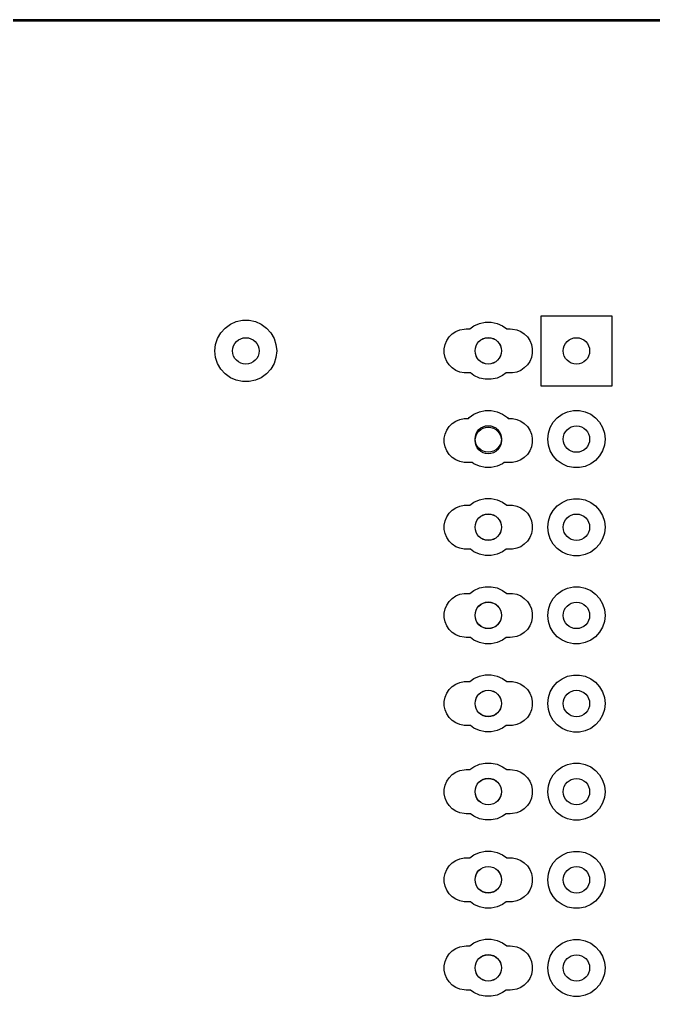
# Model space of a CAD drawing. Extents: x 118.1 to 188.6, y -116.2 to -61.6.
# Drawn here: x 136.35 to 154.62, y -89.72 to -61.57 of the extents above; entities that cross this region are included whole.
import ezdxf

# ---------------------------------------------------------------- set-up
doc = ezdxf.new("R2010")
doc.units = 0
doc.layers.add('BLACK', color=7, linetype='CONTINUOUS')

msp = doc.modelspace()

# ---------------------------------------------------------------- linework, layer by layer
at = {"layer": 'BLACK', "linetype": 'CONTINUOUS'}
for p, q in [((118.1075, -61.57), (188.5925, -61.57)), ((188.5675, -61.62), (118.1325, -61.62)), ((142.277643, -70.459344), (142.428, -70.350103)), ((142.428, -70.350103), (142.597784, -70.274511)), ((142.597784, -70.274511), (142.779574, -70.23587)), ((142.779574, -70.23587), (142.965426, -70.23587)), ((142.965426, -70.23587), (143.147216, -70.274511)), ((143.147216, -70.274511), (143.317, -70.350103)), ((143.317, -70.350103), (143.467357, -70.459344)), ((149.44725, -70.400096), (149.604906, -70.329903)), ((149.604906, -70.329903), (149.773712, -70.294022)), ((149.773712, -70.294022), (149.946288, -70.294022)), ((149.946288, -70.294022), (150.115094, -70.329903)), ((150.115094, -70.329903), (150.27275, -70.400096)), ((151.384, -72.136), (151.384, -70.104)), ((151.384, -70.104), (153.416, -70.104)), ((153.416, -70.104), (153.416, -72.136)), ((142.060358, -70.758411), (142.153284, -70.597459)), ((142.153284, -70.597459), (142.277643, -70.459344)), ((143.467357, -70.459344), (143.591716, -70.597459)), ((143.591716, -70.597459), (143.684642, -70.758411)), ((148.734138, -70.71716), (148.82216, -70.629138)), ((148.82216, -70.629138), (148.925663, -70.55998)), ((148.925663, -70.55998), (149.040669, -70.512343)), ((149.040669, -70.512343), (149.162759, -70.488058)), ((149.162759, -70.488058), (149.225, -70.485)), ((149.225, -70.485), (149.33039, -70.485)), ((149.33039, -70.485), (149.44725, -70.400096)), ((150.27275, -70.400096), (150.38961, -70.485)), ((150.38961, -70.485), (150.495, -70.485)), ((150.495, -70.485), (150.557241, -70.488058)), ((150.557241, -70.488058), (150.679331, -70.512343)), ((150.679331, -70.512343), (150.794337, -70.55998)), ((150.794337, -70.55998), (150.89784, -70.629138)), ((150.89784, -70.629138), (150.985862, -70.71716)), ((141.9835, -71.12), (142.002927, -70.935167)), ((142.002927, -70.935167), (142.060358, -70.758411)), ((143.684642, -70.758411), (143.742073, -70.935167)), ((143.742073, -70.935167), (143.7615, -71.12)), ((148.593058, -71.057759), (148.617343, -70.935669)), ((148.617343, -70.935669), (148.66498, -70.820663)), ((148.66498, -70.820663), (148.734138, -70.71716)), ((150.985862, -70.71716), (151.05502, -70.820663)), ((151.05502, -70.820663), (151.102657, -70.935669)), ((151.102657, -70.935669), (151.126942, -71.057759)), ((142.002927, -71.304833), (141.9835, -71.12)), ((143.7615, -71.12), (143.742073, -71.304833)), ((148.593058, -71.182241), (148.593058, -71.057759)), ((148.617343, -71.304331), (148.593058, -71.182241)), ((151.126942, -71.182241), (151.102657, -71.304331)), ((151.126942, -71.057759), (151.126942, -71.182241)), ((142.060358, -71.481589), (142.002927, -71.304833)), ((142.153284, -71.642541), (142.060358, -71.481589)), ((143.684642, -71.481589), (143.591716, -71.642541)), ((143.742073, -71.304833), (143.684642, -71.481589)), ((148.66498, -71.419337), (148.617343, -71.304331)), ((148.734138, -71.52284), (148.66498, -71.419337)), ((151.05502, -71.419337), (150.985862, -71.52284)), ((151.102657, -71.304331), (151.05502, -71.419337)), ((142.277643, -71.780656), (142.153284, -71.642541)), ((142.428, -71.889897), (142.277643, -71.780656)), ((143.467357, -71.780656), (143.317, -71.889897)), ((143.591716, -71.642541), (143.467357, -71.780656)), ((148.82216, -71.610862), (148.734138, -71.52284)), ((148.925663, -71.68002), (148.82216, -71.610862)), ((149.040669, -71.727657), (148.925663, -71.68002)), ((149.162759, -71.751942), (149.040669, -71.727657)), ((149.225, -71.755), (149.162759, -71.751942)), ((149.344154, -71.755), (149.225, -71.755)), ((149.44725, -71.829904), (149.344154, -71.755)), ((150.375846, -71.755), (150.27275, -71.829904)), ((150.495, -71.755), (150.375846, -71.755)), ((150.557241, -71.751942), (150.495, -71.755)), ((150.679331, -71.727657), (150.557241, -71.751942)), ((150.794337, -71.68002), (150.679331, -71.727657)), ((150.89784, -71.610862), (150.794337, -71.68002)), ((150.985862, -71.52284), (150.89784, -71.610862)), ((142.597784, -71.965489), (142.428, -71.889897)), ((142.779574, -72.00413), (142.597784, -71.965489)), ((142.965426, -72.00413), (142.779574, -72.00413)), ((143.147216, -71.965489), (142.965426, -72.00413)), ((143.317, -71.889897), (143.147216, -71.965489)), ((149.604906, -71.900097), (149.44725, -71.829904)), ((149.773712, -71.935978), (149.604906, -71.900097)), ((149.946288, -71.935978), (149.773712, -71.935978)), ((150.115094, -71.900097), (149.946288, -71.935978)), ((150.27275, -71.829904), (150.115094, -71.900097)), ((153.416, -72.136), (151.384, -72.136)), ((149.44725, -72.940096), (149.604906, -72.869903)), ((149.604906, -72.869903), (149.773712, -72.834022)), ((149.773712, -72.834022), (149.946288, -72.834022)), ((149.946288, -72.834022), (150.115094, -72.869903)), ((150.115094, -72.869903), (150.27275, -72.940096)), ((151.98725, -72.945096), (152.144906, -72.874903)), ((152.144906, -72.874903), (152.313712, -72.839022)), ((152.313712, -72.839022), (152.486288, -72.839022)), ((152.486288, -72.839022), (152.655094, -72.874903)), ((152.655094, -72.874903), (152.81275, -72.945096)), ((148.82216, -73.209138), (148.925663, -73.13998)), ((148.925663, -73.13998), (149.040669, -73.092343)), ((149.040669, -73.092343), (149.162759, -73.068058)), ((149.162759, -73.068058), (149.225, -73.065)), ((149.225, -73.065), (149.286504, -73.065)), ((149.286504, -73.065), (149.307633, -73.041534)), ((149.307633, -73.041534), (149.44725, -72.940096)), ((150.27275, -72.940096), (150.412367, -73.041534)), ((150.412367, -73.041534), (150.433496, -73.065)), ((150.433496, -73.065), (150.495, -73.065)), ((150.495, -73.065), (150.557241, -73.068058)), ((150.557241, -73.068058), (150.679331, -73.092343)), ((150.679331, -73.092343), (150.794337, -73.13998)), ((150.794337, -73.13998), (150.89784, -73.209138)), ((151.645868, -73.324239), (151.732156, -73.174783)), ((151.732156, -73.174783), (151.847633, -73.046534)), ((151.847633, -73.046534), (151.98725, -72.945096)), ((152.81275, -72.945096), (152.952367, -73.046534)), ((152.952367, -73.046534), (153.067844, -73.174783)), ((153.067844, -73.174783), (153.154132, -73.324239)), ((148.617343, -73.515669), (148.66498, -73.400663)), ((148.66498, -73.400663), (148.734138, -73.29716)), ((148.734138, -73.29716), (148.82216, -73.209138)), ((150.89784, -73.209138), (150.985862, -73.29716)), ((150.985862, -73.29716), (151.05502, -73.400663)), ((151.05502, -73.400663), (151.102657, -73.515669)), ((151.592539, -73.488369), (151.645868, -73.324239)), ((153.154132, -73.324239), (153.207461, -73.488369)), ((148.593058, -73.637759), (148.617343, -73.515669)), ((148.593058, -73.762241), (148.593058, -73.637759)), ((151.102657, -73.515669), (151.126942, -73.637759)), ((151.126942, -73.637759), (151.126942, -73.762241)), ((151.5745, -73.66), (151.592539, -73.488369)), ((151.592539, -73.831631), (151.5745, -73.66)), ((153.207461, -73.488369), (153.2255, -73.66)), ((153.2255, -73.66), (153.207461, -73.831631)), ((148.617343, -73.884331), (148.593058, -73.762241)), ((148.66498, -73.999337), (148.617343, -73.884331)), ((148.734138, -74.10284), (148.66498, -73.999337)), ((151.05502, -73.999337), (150.985862, -74.10284)), ((151.102657, -73.884331), (151.05502, -73.999337)), ((151.126942, -73.762241), (151.102657, -73.884331)), ((151.645868, -73.995761), (151.592539, -73.831631)), ((151.732156, -74.145217), (151.645868, -73.995761)), ((153.154132, -73.995761), (153.067844, -74.145217)), ((153.207461, -73.831631), (153.154132, -73.995761)), ((148.82216, -74.190862), (148.734138, -74.10284)), ((148.925663, -74.26002), (148.82216, -74.190862)), ((149.040669, -74.307657), (148.925663, -74.26002)), ((149.162759, -74.331942), (149.040669, -74.307657)), ((150.679331, -74.307657), (150.557241, -74.331942)), ((150.794337, -74.26002), (150.679331, -74.307657)), ((150.89784, -74.190862), (150.794337, -74.26002)), ((150.985862, -74.10284), (150.89784, -74.190862)), ((151.847633, -74.273466), (151.732156, -74.145217)), ((151.98725, -74.374904), (151.847633, -74.273466)), ((152.952367, -74.273466), (152.81275, -74.374904)), ((153.067844, -74.145217), (152.952367, -74.273466)), ((149.225, -74.335), (149.162759, -74.331942)), ((149.399209, -74.335), (149.225, -74.335)), ((149.44725, -74.369904), (149.399209, -74.335)), ((149.604906, -74.440097), (149.44725, -74.369904)), ((149.773712, -74.475978), (149.604906, -74.440097)), ((149.946288, -74.475978), (149.773712, -74.475978)), ((150.115094, -74.440097), (149.946288, -74.475978)), ((150.27275, -74.369904), (150.115094, -74.440097)), ((150.320791, -74.335), (150.27275, -74.369904)), ((150.495, -74.335), (150.320791, -74.335)), ((150.557241, -74.331942), (150.495, -74.335)), ((152.144906, -74.445097), (151.98725, -74.374904)), ((152.313712, -74.480978), (152.144906, -74.445097)), ((152.486288, -74.480978), (152.313712, -74.480978)), ((152.655094, -74.445097), (152.486288, -74.480978)), ((152.81275, -74.374904), (152.655094, -74.445097)), ((149.44725, -75.480096), (149.604906, -75.409903)), ((149.604906, -75.409903), (149.773712, -75.374022)), ((149.773712, -75.374022), (149.946288, -75.374022)), ((149.946288, -75.374022), (150.115094, -75.409903)), ((150.115094, -75.409903), (150.27275, -75.480096)), ((151.98725, -75.485096), (152.144906, -75.414903)), ((152.144906, -75.414903), (152.313712, -75.379022)), ((152.313712, -75.379022), (152.486288, -75.379022)), ((152.486288, -75.379022), (152.655094, -75.414903)), ((152.655094, -75.414903), (152.81275, -75.485096)), ((148.734138, -75.79716), (148.82216, -75.709138)), ((148.82216, -75.709138), (148.925663, -75.63998)), ((148.925663, -75.63998), (149.040669, -75.592343)), ((149.040669, -75.592343), (149.162759, -75.568058)), ((149.162759, -75.568058), (149.225, -75.565)), ((149.225, -75.565), (149.33039, -75.565)), ((149.33039, -75.565), (149.44725, -75.480096)), ((150.27275, -75.480096), (150.38961, -75.565)), ((150.38961, -75.565), (150.495, -75.565)), ((150.495, -75.565), (150.557241, -75.568058)), ((150.557241, -75.568058), (150.679331, -75.592343)), ((150.679331, -75.592343), (150.794337, -75.63998)), ((150.794337, -75.63998), (150.89784, -75.709138)), ((150.89784, -75.709138), (150.985862, -75.79716)), ((151.645868, -75.864239), (151.732156, -75.714783)), ((151.732156, -75.714783), (151.847633, -75.586534)), ((151.847633, -75.586534), (151.98725, -75.485096)), ((152.81275, -75.485096), (152.952367, -75.586534)), ((152.952367, -75.586534), (153.067844, -75.714783)), ((153.067844, -75.714783), (153.154132, -75.864239)), ((148.617343, -76.015669), (148.66498, -75.900663)), ((148.66498, -75.900663), (148.734138, -75.79716)), ((150.985862, -75.79716), (151.05502, -75.900663)), ((151.05502, -75.900663), (151.102657, -76.015669)), ((151.592539, -76.028369), (151.645868, -75.864239)), ((153.154132, -75.864239), (153.207461, -76.028369)), ((148.593058, -76.137759), (148.617343, -76.015669)), ((148.593058, -76.262241), (148.593058, -76.137759)), ((148.617343, -76.384331), (148.593058, -76.262241)), ((151.102657, -76.015669), (151.126942, -76.137759)), ((151.126942, -76.262241), (151.102657, -76.384331)), ((151.126942, -76.137759), (151.126942, -76.262241)), ((151.5745, -76.2), (151.592539, -76.028369)), ((151.592539, -76.371631), (151.5745, -76.2)), ((153.207461, -76.028369), (153.2255, -76.2)), ((153.2255, -76.2), (153.207461, -76.371631)), ((148.66498, -76.499337), (148.617343, -76.384331)), ((148.734138, -76.60284), (148.66498, -76.499337)), ((151.05502, -76.499337), (150.985862, -76.60284)), ((151.102657, -76.384331), (151.05502, -76.499337)), ((151.645868, -76.535761), (151.592539, -76.371631)), ((151.732156, -76.685217), (151.645868, -76.535761)), ((153.154132, -76.535761), (153.067844, -76.685217)), ((153.207461, -76.371631), (153.154132, -76.535761)), ((148.82216, -76.690862), (148.734138, -76.60284)), ((148.925663, -76.76002), (148.82216, -76.690862)), ((149.040669, -76.807657), (148.925663, -76.76002)), ((149.162759, -76.831942), (149.040669, -76.807657)), ((149.225, -76.835), (149.162759, -76.831942)), ((149.344154, -76.835), (149.225, -76.835)), ((149.44725, -76.909904), (149.344154, -76.835)), ((150.375846, -76.835), (150.27275, -76.909904)), ((150.495, -76.835), (150.375846, -76.835)), ((150.557241, -76.831942), (150.495, -76.835)), ((150.679331, -76.807657), (150.557241, -76.831942)), ((150.794337, -76.76002), (150.679331, -76.807657)), ((150.89784, -76.690862), (150.794337, -76.76002)), ((150.985862, -76.60284), (150.89784, -76.690862)), ((151.847633, -76.813466), (151.732156, -76.685217)), ((151.98725, -76.914904), (151.847633, -76.813466)), ((152.952367, -76.813466), (152.81275, -76.914904)), ((153.067844, -76.685217), (152.952367, -76.813466)), ((149.604906, -76.980097), (149.44725, -76.909904)), ((149.773712, -77.015978), (149.604906, -76.980097)), ((149.946288, -77.015978), (149.773712, -77.015978)), ((150.115094, -76.980097), (149.946288, -77.015978)), ((150.27275, -76.909904), (150.115094, -76.980097)), ((152.144906, -76.985097), (151.98725, -76.914904)), ((152.313712, -77.020978), (152.144906, -76.985097)), ((152.486288, -77.020978), (152.313712, -77.020978)), ((152.655094, -76.985097), (152.486288, -77.020978)), ((152.81275, -76.914904), (152.655094, -76.985097)), ((149.44725, -78.020096), (149.604906, -77.949903)), ((149.604906, -77.949903), (149.773712, -77.914022)), ((149.773712, -77.914022), (149.946288, -77.914022)), ((149.946288, -77.914022), (150.115094, -77.949903)), ((150.115094, -77.949903), (150.27275, -78.020096)), ((151.98725, -78.025096), (152.144906, -77.954903)), ((152.144906, -77.954903), (152.313712, -77.919022)), ((152.313712, -77.919022), (152.486288, -77.919022)), ((152.486288, -77.919022), (152.655094, -77.954903)), ((152.655094, -77.954903), (152.81275, -78.025096)), ((148.734138, -78.33716), (148.82216, -78.249138)), ((148.82216, -78.249138), (148.925663, -78.17998)), ((148.925663, -78.17998), (149.040669, -78.132343)), ((149.040669, -78.132343), (149.162759, -78.108058)), ((149.162759, -78.108058), (149.225, -78.105)), ((149.225, -78.105), (149.33039, -78.105)), ((149.33039, -78.105), (149.44725, -78.020096)), ((150.27275, -78.020096), (150.38961, -78.105)), ((150.38961, -78.105), (150.495, -78.105)), ((150.495, -78.105), (150.557241, -78.108058)), ((150.557241, -78.108058), (150.679331, -78.132343)), ((150.679331, -78.132343), (150.794337, -78.17998)), ((150.794337, -78.17998), (150.89784, -78.249138)), ((150.89784, -78.249138), (150.985862, -78.33716)), ((151.645868, -78.404239), (151.732156, -78.254783)), ((151.732156, -78.254783), (151.847633, -78.126534)), ((151.847633, -78.126534), (151.98725, -78.025096)), ((152.81275, -78.025096), (152.952367, -78.126534)), ((152.952367, -78.126534), (153.067844, -78.254783)), ((153.067844, -78.254783), (153.154132, -78.404239)), ((148.617343, -78.555669), (148.66498, -78.440663)), ((148.66498, -78.440663), (148.734138, -78.33716)), ((150.985862, -78.33716), (151.05502, -78.440663)), ((151.05502, -78.440663), (151.102657, -78.555669)), ((151.592539, -78.568369), (151.645868, -78.404239)), ((153.154132, -78.404239), (153.207461, -78.568369)), ((148.593058, -78.677759), (148.617343, -78.555669)), ((148.593058, -78.802241), (148.593058, -78.677759)), ((148.617343, -78.924331), (148.593058, -78.802241)), ((151.102657, -78.555669), (151.126942, -78.677759)), ((151.126942, -78.802241), (151.102657, -78.924331)), ((151.126942, -78.677759), (151.126942, -78.802241)), ((151.5745, -78.74), (151.592539, -78.568369)), ((151.592539, -78.911631), (151.5745, -78.74)), ((153.207461, -78.568369), (153.2255, -78.74)), ((153.2255, -78.74), (153.207461, -78.911631)), ((148.66498, -79.039337), (148.617343, -78.924331)), ((148.734138, -79.14284), (148.66498, -79.039337)), ((151.05502, -79.039337), (150.985862, -79.14284)), ((151.102657, -78.924331), (151.05502, -79.039337)), ((151.645868, -79.075761), (151.592539, -78.911631)), ((151.732156, -79.225217), (151.645868, -79.075761)), ((153.154132, -79.075761), (153.067844, -79.225217)), ((153.207461, -78.911631), (153.154132, -79.075761)), ((148.82216, -79.230862), (148.734138, -79.14284)), ((148.925663, -79.30002), (148.82216, -79.230862)), ((149.040669, -79.347657), (148.925663, -79.30002)), ((149.162759, -79.371942), (149.040669, -79.347657)), ((149.225, -79.375), (149.162759, -79.371942)), ((149.344154, -79.375), (149.225, -79.375)), ((149.44725, -79.449904), (149.344154, -79.375)), ((150.375846, -79.375), (150.27275, -79.449904)), ((150.495, -79.375), (150.375846, -79.375)), ((150.557241, -79.371942), (150.495, -79.375)), ((150.679331, -79.347657), (150.557241, -79.371942)), ((150.794337, -79.30002), (150.679331, -79.347657)), ((150.89784, -79.230862), (150.794337, -79.30002)), ((150.985862, -79.14284), (150.89784, -79.230862)), ((151.847633, -79.353466), (151.732156, -79.225217)), ((151.98725, -79.454904), (151.847633, -79.353466)), ((152.952367, -79.353466), (152.81275, -79.454904)), ((153.067844, -79.225217), (152.952367, -79.353466)), ((149.604906, -79.520097), (149.44725, -79.449904)), ((149.773712, -79.555978), (149.604906, -79.520097)), ((149.946288, -79.555978), (149.773712, -79.555978)), ((150.115094, -79.520097), (149.946288, -79.555978)), ((150.27275, -79.449904), (150.115094, -79.520097)), ((152.144906, -79.525097), (151.98725, -79.454904)), ((152.313712, -79.560978), (152.144906, -79.525097)), ((152.486288, -79.560978), (152.313712, -79.560978)), ((152.655094, -79.525097), (152.486288, -79.560978)), ((152.81275, -79.454904), (152.655094, -79.525097)), ((149.44725, -80.560096), (149.604906, -80.489903)), ((149.604906, -80.489903), (149.773712, -80.454022)), ((149.773712, -80.454022), (149.946288, -80.454022)), ((149.946288, -80.454022), (150.115094, -80.489903)), ((150.115094, -80.489903), (150.27275, -80.560096)), ((151.98725, -80.565096), (152.144906, -80.494903)), ((152.144906, -80.494903), (152.313712, -80.459022)), ((152.313712, -80.459022), (152.486288, -80.459022)), ((152.486288, -80.459022), (152.655094, -80.494903)), ((152.655094, -80.494903), (152.81275, -80.565096)), ((148.734138, -80.87716), (148.82216, -80.789138)), ((148.82216, -80.789138), (148.925663, -80.71998)), ((148.925663, -80.71998), (149.040669, -80.672343)), ((149.040669, -80.672343), (149.162759, -80.648058)), ((149.162759, -80.648058), (149.225, -80.645)), ((149.225, -80.645), (149.33039, -80.645)), ((149.33039, -80.645), (149.44725, -80.560096)), ((150.27275, -80.560096), (150.38961, -80.645)), ((150.38961, -80.645), (150.495, -80.645)), ((150.495, -80.645), (150.557241, -80.648058)), ((150.557241, -80.648058), (150.679331, -80.672343)), ((150.679331, -80.672343), (150.794337, -80.71998)), ((150.794337, -80.71998), (150.89784, -80.789138)), ((150.89784, -80.789138), (150.985862, -80.87716)), ((151.732156, -80.794783), (151.847633, -80.666534)), ((151.847633, -80.666534), (151.98725, -80.565096)), ((152.81275, -80.565096), (152.952367, -80.666534)), ((152.952367, -80.666534), (153.067844, -80.794783)), ((148.617343, -81.095669), (148.66498, -80.980663)), ((148.66498, -80.980663), (148.734138, -80.87716)), ((150.985862, -80.87716), (151.05502, -80.980663)), ((151.05502, -80.980663), (151.102657, -81.095669)), ((151.592539, -81.108369), (151.645868, -80.944239)), ((151.645868, -80.944239), (151.732156, -80.794783)), ((153.067844, -80.794783), (153.154132, -80.944239)), ((153.154132, -80.944239), (153.207461, -81.108369)), ((148.593058, -81.217759), (148.617343, -81.095669)), ((148.593058, -81.342241), (148.593058, -81.217759)), ((148.617343, -81.464331), (148.593058, -81.342241)), ((151.102657, -81.095669), (151.126942, -81.217759)), ((151.126942, -81.342241), (151.102657, -81.464331)), ((151.126942, -81.217759), (151.126942, -81.342241)), ((151.5745, -81.28), (151.592539, -81.108369)), ((151.592539, -81.451631), (151.5745, -81.28)), ((153.207461, -81.108369), (153.2255, -81.28)), ((153.2255, -81.28), (153.207461, -81.451631)), ((148.66498, -81.579337), (148.617343, -81.464331)), ((148.734138, -81.68284), (148.66498, -81.579337)), ((151.05502, -81.579337), (150.985862, -81.68284)), ((151.102657, -81.464331), (151.05502, -81.579337)), ((151.645868, -81.615761), (151.592539, -81.451631)), ((151.732156, -81.765217), (151.645868, -81.615761)), ((153.154132, -81.615761), (153.067844, -81.765217)), ((153.207461, -81.451631), (153.154132, -81.615761)), ((148.82216, -81.770862), (148.734138, -81.68284)), ((148.925663, -81.84002), (148.82216, -81.770862)), ((149.040669, -81.887657), (148.925663, -81.84002)), ((149.162759, -81.911942), (149.040669, -81.887657)), ((149.225, -81.915), (149.162759, -81.911942)), ((149.344154, -81.915), (149.225, -81.915)), ((149.44725, -81.989904), (149.344154, -81.915)), ((150.375846, -81.915), (150.27275, -81.989904)), ((150.495, -81.915), (150.375846, -81.915)), ((150.557241, -81.911942), (150.495, -81.915)), ((150.679331, -81.887657), (150.557241, -81.911942)), ((150.794337, -81.84002), (150.679331, -81.887657)), ((150.89784, -81.770862), (150.794337, -81.84002)), ((150.985862, -81.68284), (150.89784, -81.770862)), ((151.847633, -81.893466), (151.732156, -81.765217)), ((151.98725, -81.994904), (151.847633, -81.893466)), ((152.952367, -81.893466), (152.81275, -81.994904)), ((153.067844, -81.765217), (152.952367, -81.893466)), ((149.604906, -82.060097), (149.44725, -81.989904)), ((149.773712, -82.095978), (149.604906, -82.060097)), ((149.946288, -82.095978), (149.773712, -82.095978)), ((150.115094, -82.060097), (149.946288, -82.095978)), ((150.27275, -81.989904), (150.115094, -82.060097)), ((152.144906, -82.065097), (151.98725, -81.994904)), ((152.313712, -82.100978), (152.144906, -82.065097)), ((152.486288, -82.100978), (152.313712, -82.100978)), ((152.655094, -82.065097), (152.486288, -82.100978)), ((152.81275, -81.994904), (152.655094, -82.065097)), ((149.44725, -83.100096), (149.604906, -83.029903)), ((149.604906, -83.029903), (149.773712, -82.994022)), ((149.773712, -82.994022), (149.946288, -82.994022)), ((149.946288, -82.994022), (150.115094, -83.029903)), ((150.115094, -83.029903), (150.27275, -83.100096)), ((151.98725, -83.105096), (152.144906, -83.034903)), ((152.144906, -83.034903), (152.313712, -82.999022)), ((152.313712, -82.999022), (152.486288, -82.999022)), ((152.486288, -82.999022), (152.655094, -83.034903)), ((152.655094, -83.034903), (152.81275, -83.105096)), ((148.82216, -83.329138), (148.925663, -83.25998)), ((148.925663, -83.25998), (149.040669, -83.212343)), ((149.040669, -83.212343), (149.162759, -83.188058)), ((149.162759, -83.188058), (149.225, -83.185)), ((149.225, -83.185), (149.33039, -83.185)), ((149.33039, -83.185), (149.44725, -83.100096)), ((150.27275, -83.100096), (150.38961, -83.185)), ((150.38961, -83.185), (150.495, -83.185)), ((150.495, -83.185), (150.557241, -83.188058)), ((150.557241, -83.188058), (150.679331, -83.212343)), ((150.679331, -83.212343), (150.794337, -83.25998)), ((150.794337, -83.25998), (150.89784, -83.329138)), ((151.732156, -83.334783), (151.847633, -83.206534)), ((151.847633, -83.206534), (151.98725, -83.105096)), ((152.81275, -83.105096), (152.952367, -83.206534)), ((152.952367, -83.206534), (153.067844, -83.334783)), ((148.617343, -83.635669), (148.66498, -83.520663)), ((148.66498, -83.520663), (148.734138, -83.41716)), ((148.734138, -83.41716), (148.82216, -83.329138)), ((150.89784, -83.329138), (150.985862, -83.41716)), ((150.985862, -83.41716), (151.05502, -83.520663)), ((151.05502, -83.520663), (151.102657, -83.635669)), ((151.592539, -83.648369), (151.645868, -83.484239)), ((151.645868, -83.484239), (151.732156, -83.334783)), ((153.067844, -83.334783), (153.154132, -83.484239)), ((153.154132, -83.484239), (153.207461, -83.648369)), ((148.593058, -83.757759), (148.617343, -83.635669)), ((148.593058, -83.882241), (148.593058, -83.757759)), ((148.617343, -84.004331), (148.593058, -83.882241)), ((151.102657, -83.635669), (151.126942, -83.757759)), ((151.126942, -83.882241), (151.102657, -84.004331)), ((151.126942, -83.757759), (151.126942, -83.882241)), ((151.5745, -83.82), (151.592539, -83.648369)), ((151.592539, -83.991631), (151.5745, -83.82)), ((153.207461, -83.648369), (153.2255, -83.82)), ((153.2255, -83.82), (153.207461, -83.991631)), ((148.66498, -84.119337), (148.617343, -84.004331)), ((148.734138, -84.22284), (148.66498, -84.119337)), ((151.05502, -84.119337), (150.985862, -84.22284)), ((151.102657, -84.004331), (151.05502, -84.119337)), ((151.645868, -84.155761), (151.592539, -83.991631)), ((151.732156, -84.305217), (151.645868, -84.155761)), ((153.154132, -84.155761), (153.067844, -84.305217)), ((153.207461, -83.991631), (153.154132, -84.155761)), ((148.82216, -84.310862), (148.734138, -84.22284)), ((148.925663, -84.38002), (148.82216, -84.310862)), ((149.040669, -84.427657), (148.925663, -84.38002)), ((149.162759, -84.451942), (149.040669, -84.427657)), ((149.225, -84.455), (149.162759, -84.451942)), ((150.557241, -84.451942), (150.495, -84.455)), ((150.679331, -84.427657), (150.557241, -84.451942)), ((150.794337, -84.38002), (150.679331, -84.427657)), ((150.89784, -84.310862), (150.794337, -84.38002)), ((150.985862, -84.22284), (150.89784, -84.310862)), ((151.847633, -84.433466), (151.732156, -84.305217)), ((151.98725, -84.534904), (151.847633, -84.433466)), ((152.952367, -84.433466), (152.81275, -84.534904)), ((153.067844, -84.305217), (152.952367, -84.433466)), ((149.344154, -84.455), (149.225, -84.455)), ((149.44725, -84.529904), (149.344154, -84.455)), ((149.604906, -84.600097), (149.44725, -84.529904)), ((149.773712, -84.635978), (149.604906, -84.600097)), ((149.946288, -84.635978), (149.773712, -84.635978)), ((150.115094, -84.600097), (149.946288, -84.635978)), ((150.27275, -84.529904), (150.115094, -84.600097)), ((150.375846, -84.455), (150.27275, -84.529904)), ((150.495, -84.455), (150.375846, -84.455)), ((152.144906, -84.605097), (151.98725, -84.534904)), ((152.313712, -84.640978), (152.144906, -84.605097)), ((152.486288, -84.640978), (152.313712, -84.640978)), ((152.655094, -84.605097), (152.486288, -84.640978)), ((152.81275, -84.534904), (152.655094, -84.605097)), ((149.44725, -85.640096), (149.604906, -85.569903)), ((149.604906, -85.569903), (149.773712, -85.534022)), ((149.773712, -85.534022), (149.946288, -85.534022)), ((149.946288, -85.534022), (150.115094, -85.569903)), ((150.115094, -85.569903), (150.27275, -85.640096)), ((151.98725, -85.645096), (152.144906, -85.574903)), ((152.144906, -85.574903), (152.313712, -85.539022)), ((152.313712, -85.539022), (152.486288, -85.539022)), ((152.486288, -85.539022), (152.655094, -85.574903)), ((152.655094, -85.574903), (152.81275, -85.645096)), ((148.82216, -85.869138), (148.925663, -85.79998)), ((148.925663, -85.79998), (149.040669, -85.752343)), ((149.040669, -85.752343), (149.162759, -85.728058)), ((149.162759, -85.728058), (149.225, -85.725)), ((149.225, -85.725), (149.33039, -85.725)), ((149.33039, -85.725), (149.44725, -85.640096)), ((150.27275, -85.640096), (150.38961, -85.725)), ((150.38961, -85.725), (150.495, -85.725)), ((150.495, -85.725), (150.557241, -85.728058)), ((150.557241, -85.728058), (150.679331, -85.752343)), ((150.679331, -85.752343), (150.794337, -85.79998)), ((150.794337, -85.79998), (150.89784, -85.869138)), ((151.732156, -85.874783), (151.847633, -85.746534)), ((151.847633, -85.746534), (151.98725, -85.645096)), ((152.81275, -85.645096), (152.952367, -85.746534)), ((152.952367, -85.746534), (153.067844, -85.874783)), ((148.617343, -86.175669), (148.66498, -86.060663)), ((148.66498, -86.060663), (148.734138, -85.95716)), ((148.734138, -85.95716), (148.82216, -85.869138)), ((150.89784, -85.869138), (150.985862, -85.95716)), ((150.985862, -85.95716), (151.05502, -86.060663)), ((151.05502, -86.060663), (151.102657, -86.175669)), ((151.592539, -86.188369), (151.645868, -86.024239)), ((151.645868, -86.024239), (151.732156, -85.874783)), ((153.067844, -85.874783), (153.154132, -86.024239)), ((153.154132, -86.024239), (153.207461, -86.188369)), ((148.593058, -86.297759), (148.617343, -86.175669)), ((148.593058, -86.422241), (148.593058, -86.297759)), ((148.617343, -86.544331), (148.593058, -86.422241)), ((151.102657, -86.175669), (151.126942, -86.297759)), ((151.126942, -86.422241), (151.102657, -86.544331)), ((151.126942, -86.297759), (151.126942, -86.422241)), ((151.5745, -86.36), (151.592539, -86.188369)), ((151.592539, -86.531631), (151.5745, -86.36)), ((153.207461, -86.188369), (153.2255, -86.36)), ((153.2255, -86.36), (153.207461, -86.531631)), ((148.66498, -86.659337), (148.617343, -86.544331)), ((148.734138, -86.76284), (148.66498, -86.659337)), ((151.05502, -86.659337), (150.985862, -86.76284)), ((151.102657, -86.544331), (151.05502, -86.659337)), ((151.645868, -86.695761), (151.592539, -86.531631)), ((151.732156, -86.845217), (151.645868, -86.695761)), ((153.154132, -86.695761), (153.067844, -86.845217)), ((153.207461, -86.531631), (153.154132, -86.695761)), ((148.82216, -86.850862), (148.734138, -86.76284)), ((148.925663, -86.92002), (148.82216, -86.850862)), ((149.040669, -86.967657), (148.925663, -86.92002)), ((149.162759, -86.991942), (149.040669, -86.967657)), ((150.679331, -86.967657), (150.557241, -86.991942)), ((150.794337, -86.92002), (150.679331, -86.967657)), ((150.89784, -86.850862), (150.794337, -86.92002)), ((150.985862, -86.76284), (150.89784, -86.850862)), ((151.847633, -86.973466), (151.732156, -86.845217)), ((151.98725, -87.074904), (151.847633, -86.973466)), ((152.952367, -86.973466), (152.81275, -87.074904)), ((153.067844, -86.845217), (152.952367, -86.973466)), ((149.225, -86.995), (149.162759, -86.991942)), ((149.344154, -86.995), (149.225, -86.995)), ((149.44725, -87.069904), (149.344154, -86.995)), ((149.604906, -87.140097), (149.44725, -87.069904)), ((149.773712, -87.175978), (149.604906, -87.140097)), ((149.946288, -87.175978), (149.773712, -87.175978)), ((150.115094, -87.140097), (149.946288, -87.175978)), ((150.27275, -87.069904), (150.115094, -87.140097)), ((150.375846, -86.995), (150.27275, -87.069904)), ((150.495, -86.995), (150.375846, -86.995)), ((150.557241, -86.991942), (150.495, -86.995)), ((152.144906, -87.145097), (151.98725, -87.074904)), ((152.313712, -87.180978), (152.144906, -87.145097)), ((152.486288, -87.180978), (152.313712, -87.180978)), ((152.655094, -87.145097), (152.486288, -87.180978)), ((152.81275, -87.074904), (152.655094, -87.145097)), ((149.44725, -88.180096), (149.604906, -88.109903)), ((149.604906, -88.109903), (149.773712, -88.074022)), ((149.773712, -88.074022), (149.946288, -88.074022)), ((149.946288, -88.074022), (150.115094, -88.109903)), ((150.115094, -88.109903), (150.27275, -88.180096)), ((152.144906, -88.114903), (152.313712, -88.079022)), ((152.313712, -88.079022), (152.486288, -88.079022)), ((152.486288, -88.079022), (152.655094, -88.114903)), ((148.82216, -88.409138), (148.925663, -88.33998)), ((148.925663, -88.33998), (149.040669, -88.292343)), ((149.040669, -88.292343), (149.162759, -88.268058)), ((149.162759, -88.268058), (149.225, -88.265)), ((149.225, -88.265), (149.33039, -88.265)), ((149.33039, -88.265), (149.44725, -88.180096)), ((150.27275, -88.180096), (150.38961, -88.265)), ((150.38961, -88.265), (150.495, -88.265)), ((150.495, -88.265), (150.557241, -88.268058)), ((150.557241, -88.268058), (150.679331, -88.292343)), ((150.679331, -88.292343), (150.794337, -88.33998)), ((150.794337, -88.33998), (150.89784, -88.409138)), ((151.732156, -88.414783), (151.847633, -88.286534)), ((151.847633, -88.286534), (151.98725, -88.185096)), ((151.98725, -88.185096), (152.144906, -88.114903)), ((152.655094, -88.114903), (152.81275, -88.185096)), ((152.81275, -88.185096), (152.952367, -88.286534)), ((152.952367, -88.286534), (153.067844, -88.414783)), ((148.617343, -88.715669), (148.66498, -88.600663)), ((148.66498, -88.600663), (148.734138, -88.49716)), ((148.734138, -88.49716), (148.82216, -88.409138)), ((150.89784, -88.409138), (150.985862, -88.49716)), ((150.985862, -88.49716), (151.05502, -88.600663)), ((151.05502, -88.600663), (151.102657, -88.715669)), ((151.592539, -88.728369), (151.645868, -88.564239)), ((151.645868, -88.564239), (151.732156, -88.414783)), ((153.067844, -88.414783), (153.154132, -88.564239)), ((153.154132, -88.564239), (153.207461, -88.728369)), ((148.593058, -88.837759), (148.617343, -88.715669)), ((148.593058, -88.962241), (148.593058, -88.837759)), ((151.102657, -88.715669), (151.126942, -88.837759)), ((151.126942, -88.837759), (151.126942, -88.962241)), ((151.5745, -88.9), (151.592539, -88.728369)), ((151.592539, -89.071631), (151.5745, -88.9)), ((153.207461, -88.728369), (153.2255, -88.9)), ((153.2255, -88.9), (153.207461, -89.071631)), ((148.617343, -89.084331), (148.593058, -88.962241)), ((148.66498, -89.199337), (148.617343, -89.084331)), ((148.734138, -89.30284), (148.66498, -89.199337)), ((151.05502, -89.199337), (150.985862, -89.30284)), ((151.102657, -89.084331), (151.05502, -89.199337)), ((151.126942, -88.962241), (151.102657, -89.084331)), ((151.645868, -89.235761), (151.592539, -89.071631)), ((151.732156, -89.385217), (151.645868, -89.235761)), ((153.154132, -89.235761), (153.067844, -89.385217)), ((153.207461, -89.071631), (153.154132, -89.235761)), ((148.82216, -89.390862), (148.734138, -89.30284)), ((148.925663, -89.46002), (148.82216, -89.390862)), ((149.040669, -89.507657), (148.925663, -89.46002)), ((149.162759, -89.531942), (149.040669, -89.507657)), ((150.679331, -89.507657), (150.557241, -89.531942)), ((150.794337, -89.46002), (150.679331, -89.507657)), ((150.89784, -89.390862), (150.794337, -89.46002)), ((150.985862, -89.30284), (150.89784, -89.390862)), ((151.847633, -89.513466), (151.732156, -89.385217)), ((151.98725, -89.614904), (151.847633, -89.513466)), ((152.952367, -89.513466), (152.81275, -89.614904)), ((153.067844, -89.385217), (152.952367, -89.513466)), ((149.225, -89.535), (149.162759, -89.531942)), ((149.344154, -89.535), (149.225, -89.535)), ((149.44725, -89.609904), (149.344154, -89.535)), ((149.604906, -89.680097), (149.44725, -89.609904)), ((149.773712, -89.715978), (149.604906, -89.680097)), ((149.946288, -89.715978), (149.773712, -89.715978)), ((150.115094, -89.680097), (149.946288, -89.715978)), ((150.27275, -89.609904), (150.115094, -89.680097)), ((150.375846, -89.535), (150.27275, -89.609904)), ((150.495, -89.535), (150.375846, -89.535)), ((150.557241, -89.531942), (150.495, -89.535)), ((152.144906, -89.685097), (151.98725, -89.614904)), ((152.313712, -89.720978), (152.144906, -89.685097)), ((152.486288, -89.720978), (152.313712, -89.720978)), ((152.655094, -89.685097), (152.486288, -89.720978)), ((152.81275, -89.614904), (152.655094, -89.685097))]:
    msp.add_line(p, q, dxfattribs=at)
at = {"layer": 'BLACK'}
for centre in [(142.8725, -71.12), (149.86, -71.115), (149.86, -71.12), (152.4, -71.12), (149.86, -73.655), (149.86, -73.7), (152.4, -73.66), (149.86, -76.195), (149.86, -76.2), (152.4, -76.2), (149.86, -78.735), (149.86, -78.74), (152.4, -78.74), (149.86, -81.275), (149.86, -81.28), (152.4, -81.28), (149.86, -83.815), (149.86, -83.82), (152.4, -83.82), (149.86, -86.355), (149.86, -86.36), (152.4, -86.36), (149.86, -88.895), (149.86, -88.9), (152.4, -88.9)]:
    msp.add_circle(centre, 0.381, dxfattribs=at)

doc.saveas('drawing.dxf')
